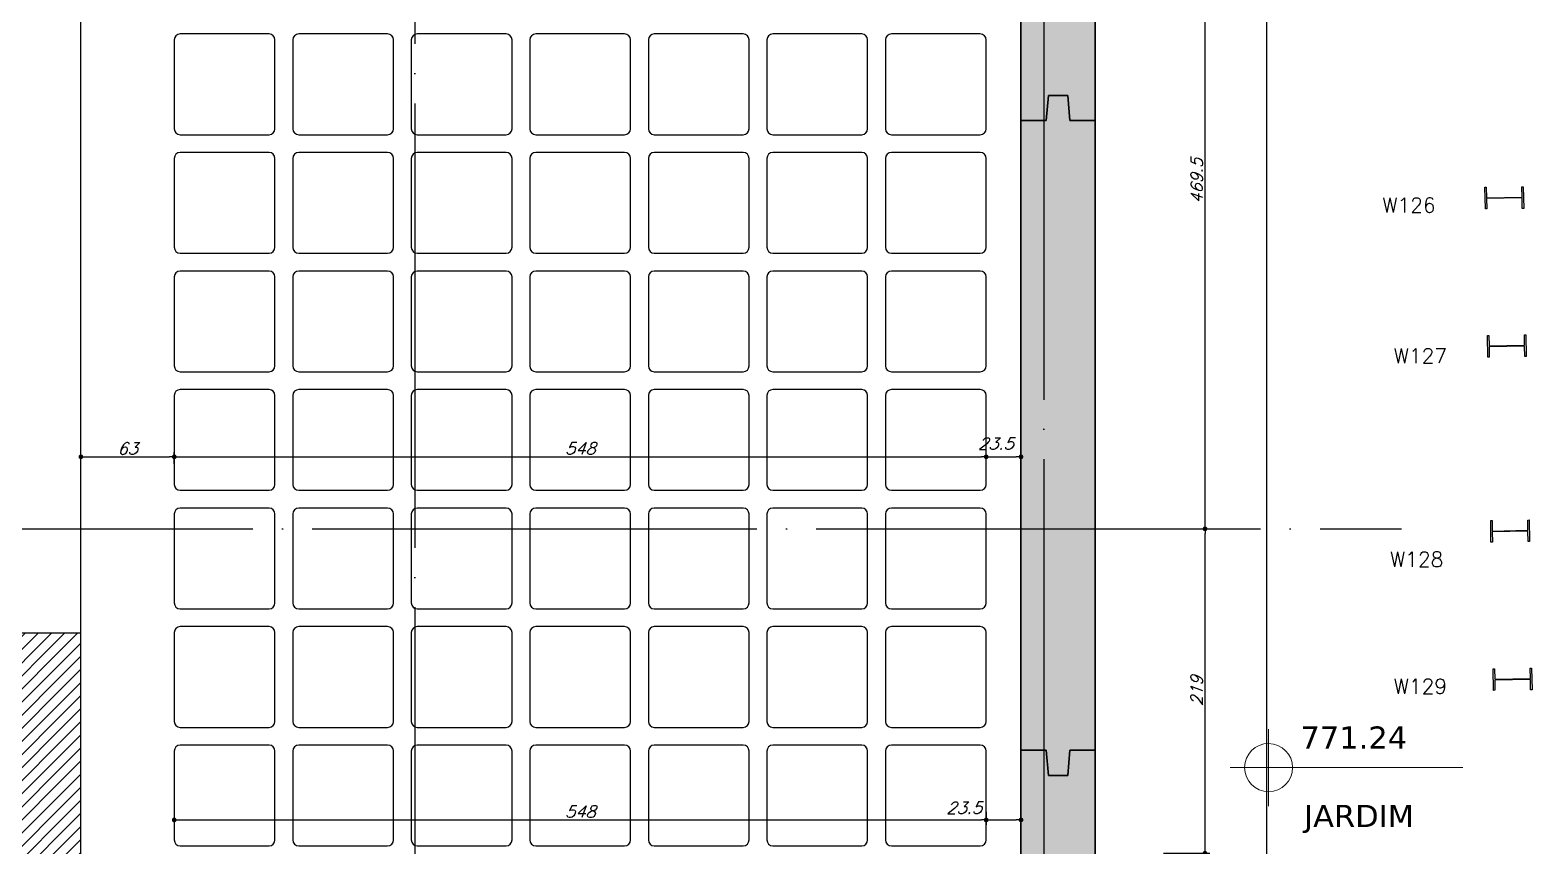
# Model space of a CAD drawing. Extents: x -4172 to 5482, y -2094 to 2406.
# Drawn here: x 2566 to 3579, y 660 to 1211 of the extents above; entities that cross this region are included whole.
import ezdxf
from ezdxf.enums import TextEntityAlignment as Align

# ---------------------------------------------------------------- set-up
doc = ezdxf.new("R2010")
doc.units = 0
doc.header["$LTSCALE"] = 50
doc.header["$MEASUREMENT"] = 0
doc.linetypes.add('EIXO', pattern=[6.8, 6, -0.4, 0, -0.4])
doc.layers.get('0').update_dxf_attribs({"linetype": 'CONTINUOUS'})
doc.layers.get('DEFPOINTS').update_dxf_attribs({"linetype": 'CONTINUOUS'})
for name, color, linetype in [('251', 5, 'CONTINUOUS'), ('F-COTAS', 106, 'CONTINUOUS'), ('F-CUBETA', 1, 'CONTINUOUS'), ('F-EIXO', 12, 'EIXO'), ('F-PERFIL - W310x52', 4, 'CONTINUOUS'), ('F-PERFIL- W250x32.7', 4, 'CONTINUOUS'), ('F-PILARES-HACH', 174, 'CONTINUOUS'), ('F-PILARES-NOME', 170, 'CONTINUOUS'), ('F-PILARES-S', 170, 'CONTINUOUS'), ('F-SOLIDO-EST', 252, 'CONTINUOUS'), ('F-TEXTO', 6, 'CONTINUOUS'), ('F-VIGAS', 3, 'CONTINUOUS')]:
    doc.layers.add(name, color=color, linetype=linetype)
doc.layers.add('A-ANNO-NOTE', color=253, linetype='CONTINUOUS', lineweight=9)
doc.styles.add('CP-TEXT-INCL', font='romans.shx', dxfattribs={"oblique": 20})
doc.styles.add('ROMANS', font='romans.shx')
doc.styles.get("Standard").update_dxf_attribs({"font": 'ROMANS.SHX'})
doc.styles.add('Verdana_3', font='verdana.ttf', dxfattribs={"height": 20})
doc.dimstyles.new('CP-COTAS-50', dxfattribs={"dimscale": 0.64, "dimtxt": 12.5, "dimasz": 5, "dimexe": 5, "dimexo": 5, "dimgap": 2.5, "dimtad": 1, "dimdec": 1, "dimdsep": 46, "dimtxsty": 'CP-TEXT-INCL', "dimblk1": 'DOT', "dimblk2": 'DOT', "dimsah": 1, "dimcen": 9, "dimclrd": 256, "dimclre": 256, "dimclrt": 256, "dimadec": 0, "dimazin": 0, "dimtfac": 1, "dimtdec": 1, "dimtmove": 2, "dimatfit": 3, "dimldrblk": 'DOT', "dimfxl": 0, "dimtolj": 1, "dimarcsym": 0})

# ---------------------------------------------------------------- blocks, each defined once
blk = doc.blocks.new('_VAONER063650636500869008690')
at = {"layer": '251', "color": 1}
for p, q in [((30, 34), (-30, 34)), ((-34, 30), (-34, -30)), ((34, -30), (34, 30)), ((-30, -34), (30, -34))]:
    blk.add_line(p, q, dxfattribs=at)
for centre, start, end in [((-30, 30), 90, 180), ((30, 30), 0, 90), ((-30, -30), 180, 270), ((30, -30), 270, 0)]:
    blk.add_arc(centre, 4, start, end, dxfattribs=at)
blk = doc.blocks.new('*U6')
at = {"layer": 'F-EIXO'}
blk.add_line((0, 0), (0, -3027.9), dxfattribs=at)
at = {"layer": 'F-TEXTO', "style": 'ROMANS'}
blk.add_attdef('EIXO', text='', height=17.5, rotation=360, dxfattribs=at).set_placement((0, 28.2), align=Align.MIDDLE_CENTER)
blk = doc.blocks.new('*U4')
at = {"layer": 'F-EIXO'}
blk.add_line((0, 0), (7197, 0), dxfattribs=at)
at = {"layer": 'F-TEXTO', "style": 'ROMANS'}
blk.add_attdef('EIXO', text='', height=17.5, dxfattribs=at).set_placement((-28.2072, 0), align=Align.MIDDLE_CENTER)
blk = doc.blocks.new('*U12')
at = {"layer": 'F-EIXO'}
blk.add_line((0, 0), (0, -3127.9), dxfattribs=at)
at = {"layer": 'F-TEXTO', "style": 'ROMANS'}
blk.add_attdef('EIXO', text='', height=17.5, rotation=360, dxfattribs=at).set_placement((0, 28.2), align=Align.MIDDLE_CENTER)
blk = doc.blocks.new('_DOT')
at = {"color": 0, "linetype": 'ByBlock'}
blk.add_line((-0.5, 0), (-1, 0), dxfattribs=at)
at = {"color": 0, "linetype": 'ByBlock', "const_width": 0.5}
blk.add_lwpolyline([(-0.25, 0, 1), (0.25, 0, 1)], format="xyb", close=True, dxfattribs=at)
blk = doc.blocks.new('*D69')
at = {"layer": 'DEFPOINTS', "color": 0, "linetype": 'Continuous', "transparency": 16777216}
for p in [(3249.5, 1664.5), (3400.5, 1664.5), (3264.5, -934.5)]:
    blk.add_point(p, dxfattribs=at)
at = {"layer": 'F-COTAS', "linetype": 'Continuous', "lineweight": -2, "transparency": 16777216}
for p, q in [((3252.7, 1664.5), (3403.7, 1664.5)), ((3400.5, -931.3), (3400.5, 1661.3)), ((3267.7, -934.5), (3403.7, -934.5))]:
    blk.add_line(p, q, dxfattribs=at)
at = {"layer": 'F-COTAS', "linetype": 'Continuous', "lineweight": -2, "transparency": 16777216, "xscale": 3.2, "yscale": 3.2, "zscale": 3.2}
for p, rotation in [((3400.5, 1664.5), 90), ((3400.5, -934.5), 270)]:
    blk.add_blockref('_DOT', p, dxfattribs=dict(at, rotation=rotation))
at = {"layer": 'F-COTAS', "linetype": 'Continuous', "transparency": 16777216, "insert": (3394.9, 365), "char_height": 8, "attachment_point": 5, "rotation": 90, "style": 'CP-TEXT-INCL'}
blk.add_mtext('\\A1;2599', dxfattribs=at)
blk = doc.blocks.new('*D77')
at = {"layer": 'DEFPOINTS', "color": 0, "linetype": 'Continuous', "transparency": 16777216}
for p in [(3327.4, 874), (3358.7, 874), (3327.4, 655)]:
    blk.add_point(p, dxfattribs=at)
at = {"layer": 'F-COTAS', "linetype": 'Continuous', "lineweight": -2, "transparency": 16777216}
for p, q in [((3330.6, 874), (3361.9, 874)), ((3358.7, 658.2), (3358.7, 870.8)), ((3330.6, 655), (3361.9, 655))]:
    blk.add_line(p, q, dxfattribs=at)
at = {"layer": 'F-COTAS', "linetype": 'Continuous', "lineweight": -2, "transparency": 16777216, "xscale": 3.2, "yscale": 3.2, "zscale": 3.2}
for p, rotation in [((3358.7, 874), 90), ((3358.7, 655), 270)]:
    blk.add_blockref('_DOT', p, dxfattribs=dict(at, rotation=rotation))
at = {"layer": 'F-COTAS', "linetype": 'Continuous', "transparency": 16777216, "insert": (3353.1, 764.5), "char_height": 8, "attachment_point": 5, "rotation": 90, "style": 'CP-TEXT-INCL'}
blk.add_mtext('\\A1;219', dxfattribs=at)
blk = doc.blocks.new('*D78')
at = {"layer": 'DEFPOINTS', "color": 0, "linetype": 'Continuous', "transparency": 16777216}
for p in [(3340, 1343.5), (3358.7, 1343.5), (3327.4, 874)]:
    blk.add_point(p, dxfattribs=at)
at = {"layer": 'F-COTAS', "linetype": 'Continuous', "lineweight": -2, "transparency": 16777216}
for p, q in [((3343.2, 1343.5), (3361.9, 1343.5)), ((3358.7, 877.2), (3358.7, 1340.3)), ((3330.6, 874), (3361.9, 874))]:
    blk.add_line(p, q, dxfattribs=at)
at = {"layer": 'F-COTAS', "linetype": 'Continuous', "lineweight": -2, "transparency": 16777216, "xscale": 3.2, "yscale": 3.2, "zscale": 3.2}
for p, rotation in [((3358.7, 1343.5), 90), ((3358.7, 874), 270)]:
    blk.add_blockref('_DOT', p, dxfattribs=dict(at, rotation=rotation))
at = {"layer": 'F-COTAS', "linetype": 'Continuous', "transparency": 16777216, "insert": (3353.1, 1108.7), "char_height": 8, "attachment_point": 5, "rotation": 90, "style": 'CP-TEXT-INCL'}
blk.add_mtext('\\A1;469.5', dxfattribs=at)
blk = doc.blocks.new('*D236')
at = {"layer": 'DEFPOINTS', "color": 0, "linetype": 'Continuous', "transparency": 16777216}
for p in [(2663, 694), (3211, 686.1), (3211, 677.5)]:
    blk.add_point(p, dxfattribs=at)
at = {"layer": 'F-COTAS', "linetype": 'Continuous', "lineweight": -2, "transparency": 16777216}
for p, q in [((2663, 690.8), (2663, 674.3)), ((3211, 682.9), (3211, 674.3)), ((2666.2, 677.5), (3207.8, 677.5))]:
    blk.add_line(p, q, dxfattribs=at)
at = {"layer": 'F-COTAS', "linetype": 'Continuous', "lineweight": -2, "transparency": 16777216, "xscale": 3.2, "yscale": 3.2, "zscale": 3.2, "rotation": 180}
blk.add_blockref('_DOT', (2663, 677.5), dxfattribs=at)
at = {"layer": 'F-COTAS', "linetype": 'Continuous', "lineweight": -2, "transparency": 16777216, "xscale": 3.2, "yscale": 3.2, "zscale": 3.2}
blk.add_blockref('_DOT', (3211, 677.5), dxfattribs=at)
at = {"layer": 'F-COTAS', "linetype": 'Continuous', "transparency": 16777216, "insert": (2937, 683.1), "char_height": 8, "attachment_point": 5, "style": 'CP-TEXT-INCL'}
blk.add_mtext('\\A1;548', dxfattribs=at)
blk = doc.blocks.new('*D237')
at = {"layer": 'DEFPOINTS', "color": 0, "linetype": 'Continuous', "transparency": 16777216}
for p in [(3211, 686), (3234.5, 686), (3234.5, 677.5)]:
    blk.add_point(p, dxfattribs=at)
at = {"layer": 'F-COTAS', "linetype": 'Continuous', "lineweight": -2, "transparency": 16777216}
for p, q in [((3211, 682.8), (3211, 674.3)), ((3234.5, 682.8), (3234.5, 674.3)), ((3214.2, 677.5), (3231.3, 677.5))]:
    blk.add_line(p, q, dxfattribs=at)
at = {"layer": 'F-COTAS', "linetype": 'Continuous', "lineweight": -2, "transparency": 16777216, "xscale": 3.2, "yscale": 3.2, "zscale": 3.2, "rotation": 180}
blk.add_blockref('_DOT', (3211, 677.5), dxfattribs=at)
at = {"layer": 'F-COTAS', "linetype": 'Continuous', "lineweight": -2, "transparency": 16777216, "xscale": 3.2, "yscale": 3.2, "zscale": 3.2}
blk.add_blockref('_DOT', (3234.5, 677.5), dxfattribs=at)
at = {"layer": 'F-COTAS', "linetype": 'Continuous', "transparency": 16777216, "insert": (3196.1, 685.7), "char_height": 8, "attachment_point": 5, "style": 'CP-TEXT-INCL'}
blk.add_mtext('\\A1;23.5', dxfattribs=at)
blk = doc.blocks.new('*D259')
at = {"layer": 'DEFPOINTS', "color": 0, "linetype": 'Continuous', "transparency": 16777216}
for p in [(2663, 922.6), (2600, 914.6), (2663, 914.6)]:
    blk.add_point(p, dxfattribs=at)
at = {"layer": 'F-COTAS', "linetype": 'Continuous', "lineweight": -2, "transparency": 16777216}
for p, q in [((2600, 917.8), (2600, 925.8)), ((2603.2, 922.6), (2659.8, 922.6)), ((2663, 917.8), (2663, 925.8))]:
    blk.add_line(p, q, dxfattribs=at)
at = {"layer": 'F-COTAS', "linetype": 'Continuous', "lineweight": -2, "transparency": 16777216, "xscale": 3.2, "yscale": 3.2, "zscale": 3.2, "rotation": 180}
blk.add_blockref('_DOT', (2600, 922.6), dxfattribs=at)
at = {"layer": 'F-COTAS', "linetype": 'Continuous', "lineweight": -2, "transparency": 16777216, "xscale": 3.2, "yscale": 3.2, "zscale": 3.2}
blk.add_blockref('_DOT', (2663, 922.6), dxfattribs=at)
at = {"layer": 'F-COTAS', "linetype": 'Continuous', "transparency": 16777216, "insert": (2631.5, 928.2), "char_height": 8, "attachment_point": 5, "style": 'CP-TEXT-INCL'}
blk.add_mtext('\\A1;63', dxfattribs=at)
blk = doc.blocks.new('*D260')
at = {"layer": 'DEFPOINTS', "color": 0, "linetype": 'Continuous', "transparency": 16777216}
for p in [(3211, 922.6), (2663, 919.3), (3211, 908.7)]:
    blk.add_point(p, dxfattribs=at)
at = {"layer": 'F-COTAS', "linetype": 'Continuous', "lineweight": -2, "transparency": 16777216}
for p, q in [((2663, 922.5), (2663, 925.8)), ((2666.2, 922.6), (3207.8, 922.6)), ((3211, 911.9), (3211, 925.8))]:
    blk.add_line(p, q, dxfattribs=at)
at = {"layer": 'F-COTAS', "linetype": 'Continuous', "lineweight": -2, "transparency": 16777216, "xscale": 3.2, "yscale": 3.2, "zscale": 3.2, "rotation": 180}
blk.add_blockref('_DOT', (2663, 922.6), dxfattribs=at)
at = {"layer": 'F-COTAS', "linetype": 'Continuous', "lineweight": -2, "transparency": 16777216, "xscale": 3.2, "yscale": 3.2, "zscale": 3.2}
blk.add_blockref('_DOT', (3211, 922.6), dxfattribs=at)
at = {"layer": 'F-COTAS', "linetype": 'Continuous', "transparency": 16777216, "insert": (2937, 928.2), "char_height": 8, "attachment_point": 5, "style": 'CP-TEXT-INCL'}
blk.add_mtext('\\A1;548', dxfattribs=at)
blk = doc.blocks.new('*D261')
at = {"layer": 'DEFPOINTS', "color": 0, "linetype": 'Continuous', "transparency": 16777216}
for p in [(3234.5, 922.6), (3211, 918.9), (3234.5, 918.9)]:
    blk.add_point(p, dxfattribs=at)
at = {"layer": 'F-COTAS', "linetype": 'Continuous', "lineweight": -2, "transparency": 16777216}
for p, q in [((3211, 922.1), (3211, 925.8)), ((3214.2, 922.6), (3231.3, 922.6)), ((3234.5, 922.1), (3234.5, 925.8))]:
    blk.add_line(p, q, dxfattribs=at)
at = {"layer": 'F-COTAS', "linetype": 'Continuous', "lineweight": -2, "transparency": 16777216, "xscale": 3.2, "yscale": 3.2, "zscale": 3.2, "rotation": 180}
blk.add_blockref('_DOT', (3211, 922.6), dxfattribs=at)
at = {"layer": 'F-COTAS', "linetype": 'Continuous', "lineweight": -2, "transparency": 16777216, "xscale": 3.2, "yscale": 3.2, "zscale": 3.2}
blk.add_blockref('_DOT', (3234.5, 922.6), dxfattribs=at)
at = {"layer": 'F-COTAS', "linetype": 'Continuous', "transparency": 16777216, "insert": (3217.5, 931.5), "char_height": 8, "attachment_point": 5, "style": 'CP-TEXT-INCL'}
blk.add_mtext('\\A1;23.5', dxfattribs=at)
blk = doc.blocks.new('LGN-COTA E LEGENDA - LGN-COTA E LEGENDA-473137-Térreo')
at = {"layer": 'A-ANNO-NOTE'}
for p, q in [((-0.009, -0.238), (-0.009, 0.28)), ((-0.268, 0.021), (1.302, 0.021))]:
    blk.add_line(p, q, dxfattribs=at)
for centre, start, end in [((-0.009, 0.022), 90, 180), ((-0.009, 0.021), 360, 90), ((-0.009, 0.021), 180, 270), ((-0.009, 0.021), 270, 0)]:
    blk.add_arc(centre, 0.162, start, end, dxfattribs=at)
blk = doc.blocks.new('zw$7512')
at = {"layer": 'A-ANNO-NOTE', "xscale": 100, "yscale": 100, "zscale": 100}
blk.add_blockref('LGN-COTA E LEGENDA - LGN-COTA E LEGENDA-473137-Térreo', (3602, 496.7), dxfattribs=at)
at = {"layer": 'A-ANNO-NOTE', "style": 'Verdana_3'}
for s, p in [('771.24', (3622.6, 511.6)), ('JARDIM', (3625.1, 458.7))]:
    blk.add_text(s, height=15, dxfattribs=at).set_placement(p)
blk = doc.blocks.new('A$C44D756D9')
at = {"layer": 'F-PERFIL- W250x32.7', "linetype": 'Continuous'}
for points in [[(6898.5, -384.6), (6898.8, -399.2), (6897.8, -399.2), (6897.7, -392.2), (6873.7, -392.6), (6873.8, -399.6), (6872.9, -399.6), (6872.6, -385), (6873.5, -385), (6873.6, -392), (6897.7, -391.6), (6897.6, -384.6)], [(6900.2, -484.6), (6900.5, -499.2), (6899.6, -499.2), (6899.4, -492.2), (6875.4, -492.6), (6875.5, -499.6), (6874.6, -499.6), (6874.3, -485), (6875.2, -485), (6875.4, -492), (6899.4, -491.6), (6899.3, -484.6)], [(6902.4, -609.5), (6902.6, -624.1), (6901.7, -624.1), (6901.6, -617.2), (6877.5, -617.6), (6877.7, -624.6), (6876.7, -624.6), (6876.5, -610), (6877.4, -610), (6877.5, -617), (6901.6, -616.5), (6901.5, -609.6)], [(6904.1, -709.5), (6904.4, -724.1), (6903.4, -724.1), (6903.3, -717.1), (6879.3, -717.6), (6879.4, -724.5), (6878.5, -724.6), (6878.2, -710), (6879.1, -710), (6879.2, -716.9), (6903.3, -716.5), (6903.2, -709.5)]]:
    blk.add_lwpolyline(points, close=True, dxfattribs=at)
at = {"layer": 'F-PILARES-NOME'}
for s, p in [('W126', (6803.3, -402.1)), ('W127', (6811, -503.8)), ('W128', (6808.5, -641.1)), ('W129', (6811, -726.8))]:
    blk.add_text(s, height=10, dxfattribs=at).set_placement(p)

msp = doc.modelspace()

# ---------------------------------------------------------------- hatches: boundary and pattern name
at = {"layer": 'F-PILARES-HACH', "linetype": 'Continuous'}
h = msp.add_hatch(dxfattribs=at)
h.set_pattern_fill('ANSI31', color=256, scale=50, style=0)
h.paths.add_polyline_path([(2540, 474.5), (2600, 474.5), (2600, 803.5), (2540, 803.5)], flags=16)
at = {"layer": 'F-SOLIDO-EST'}
h = msp.add_hatch(color=256, dxfattribs=at)
h.dxf.hatch_style = 1
h.paths.add_polyline_path([(3284.5, 1399.5), (3267.5, 1399.5), (3266, 1416.5), (3253, 1416.5), (3251.5, 1399.5), (3234.5, 1399.5), (3234.5, 1149.5), (3251.5, 1149.5), (3253, 1166.5), (3266, 1166.5), (3267.5, 1149.5), (3284.5, 1149.5)])
h = msp.add_hatch(color=256, dxfattribs=at)
h.dxf.hatch_style = 1
h.paths.add_polyline_path([(3284.5, 1149.5), (3267.5, 1149.5), (3266, 1166.5), (3253, 1166.5), (3251.5, 1149.5), (3234.5, 1149.5), (3234.5, 724.5), (3251.5, 724.5), (3253, 707.5), (3266, 707.5), (3267.5, 724.5), (3284.5, 724.5)])
h = msp.add_hatch(color=256, dxfattribs=at)
h.dxf.hatch_style = 1
h.paths.add_polyline_path([(3284.5, 724.5), (3267.5, 724.5), (3266, 707.5), (3253, 707.5), (3251.5, 724.5), (3234.5, 724.5), (3234.5, 474.5), (3251.5, 474.5), (3253, 457.5), (3266, 457.5), (3267.5, 474.5), (3284.5, 474.5)])

# ---------------------------------------------------------------- linework, layer by layer
at = {"layer": 'F-PILARES-S', "linetype": 'Continuous'}
msp.add_lwpolyline([(2540, 474.5), (2600, 474.5), (2600, 803.5), (2540, 803.5), (2540, 474.5)], dxfattribs=at)
at = {"layer": 'F-VIGAS'}
for p, q in [((3234.5, 1399.5), (3234.5, 1149.5)), ((3234.5, 1149.5), (3234.5, 1399.5)), ((3284.5, 1149.5), (3284.5, 1399.5)), ((3284.5, 1399.5), (3284.5, 1149.5)), ((3251.5, 1149.5), (3253, 1166.5)), ((3253, 1166.5), (3251.5, 1149.5)), ((3253, 1166.5), (3251.5, 1149.5)), ((3251.5, 1149.5), (3253, 1166.5)), ((3253, 1166.5), (3266, 1166.5)), ((3266, 1166.5), (3253, 1166.5)), ((3266, 1166.5), (3253, 1166.5)), ((3253, 1166.5), (3266, 1166.5)), ((3266, 1166.5), (3267.5, 1149.5)), ((3267.5, 1149.5), (3266, 1166.5)), ((3267.5, 1149.5), (3266, 1166.5)), ((3266, 1166.5), (3267.5, 1149.5)), ((3234.5, 1149.5), (3251.5, 1149.5)), ((3251.5, 1149.5), (3234.5, 1149.5)), ((3251.5, 1149.5), (3234.5, 1149.5)), ((3234.5, 1149.5), (3234.5, 724.5)), ((3234.5, 724.5), (3234.5, 1149.5)), ((3234.5, 1149.5), (3251.5, 1149.5)), ((3267.5, 1149.5), (3284.5, 1149.5)), ((3284.5, 1149.5), (3267.5, 1149.5)), ((3284.5, 1149.5), (3267.5, 1149.5)), ((3267.5, 1149.5), (3284.5, 1149.5)), ((3284.5, 724.5), (3284.5, 1149.5)), ((3284.5, 1149.5), (3284.5, 724.5)), ((3234.5, 724.5), (3251.5, 724.5)), ((3251.5, 724.5), (3234.5, 724.5)), ((3251.5, 724.5), (3234.5, 724.5)), ((3234.5, 724.5), (3234.5, 474.5)), ((3234.5, 474.5), (3234.5, 724.5)), ((3234.5, 724.5), (3251.5, 724.5)), ((3251.5, 724.5), (3253, 707.5)), ((3253, 707.5), (3251.5, 724.5)), ((3253, 707.5), (3251.5, 724.5)), ((3251.5, 724.5), (3253, 707.5)), ((3266, 707.5), (3267.5, 724.5)), ((3267.5, 724.5), (3266, 707.5)), ((3267.5, 724.5), (3266, 707.5)), ((3266, 707.5), (3267.5, 724.5)), ((3267.5, 724.5), (3284.5, 724.5)), ((3284.5, 724.5), (3267.5, 724.5)), ((3284.5, 724.5), (3267.5, 724.5)), ((3267.5, 724.5), (3284.5, 724.5)), ((3284.5, 474.5), (3284.5, 724.5)), ((3284.5, 724.5), (3284.5, 474.5)), ((3253, 707.5), (3266, 707.5)), ((3266, 707.5), (3253, 707.5)), ((3266, 707.5), (3253, 707.5)), ((3253, 707.5), (3266, 707.5))]:
    msp.add_line(p, q, dxfattribs=at)
msp.add_lwpolyline([(2600, 803.5), (2600, 1499.5)], dxfattribs=at)

# ---------------------------------------------------------------- block references
at = {"layer": 'A-ANNO-NOTE', "linetype": 'Continuous'}
msp.add_blockref('zw$7512', (-199.5, 214), dxfattribs=at)
at = {"layer": 'F-CUBETA'}
for p in [(2697, 1174), (2777, 1174), (2857, 1174), (2937, 1174), (3017, 1174), (3097, 1174), (3177, 1174), (2697, 1094), (2777, 1094), (2857, 1094), (2937, 1094), (3017, 1094), (3097, 1094), (3177, 1094), (2697, 1014), (2777, 1014), (2857, 1014), (2937, 1014), (3017, 1014), (3097, 1014), (3177, 1014), (2697, 934), (2777, 934), (2857, 934), (2937, 934), (3017, 934), (3097, 934), (3177, 934), (2697, 854), (2777, 854), (2857, 854), (2937, 854), (3017, 854), (3097, 854), (3177, 854), (2697, 774), (2777, 774), (2857, 774), (2937, 774), (3017, 774), (3097, 774), (3177, 774), (2697, 694), (2777, 694), (2857, 694), (2937, 694), (3017, 694), (3097, 694), (3177, 694)]:
    msp.add_blockref('_VAONER063650636500869008690', p, dxfattribs=at)
at = {"layer": 'F-EIXO', "linetype": 'Continuous'}
for name, p in [('*U12', (3250, 1941.357)), ('*U6', (2825.5, 1841.357)), ('*U4', (-3705.761, 874))]:
    msp.add_blockref(name, p, dxfattribs=at)
at = {"layer": 'F-PERFIL - W310x52'}
msp.add_blockref('A$C44D756D9', (-3325, 1489.5), dxfattribs=at)

# ---------------------------------------------------------------- dimensions: what is measured, and where the dimension line sits
at = {"layer": 'F-COTAS', "linetype": 'Continuous'}
for base, p1, p2, picture, middle in [((3400.453, 1664.5), (3264.5, -934.5), (3249.5, 1664.5), '*D69', (3394.853, 365)), ((3358.66, 1343.5), (3327.373, 874), (3340.045, 1343.5), '*D78', (3353.06, 1108.75)), ((3358.66, 874), (3327.373, 655), (3327.373, 874), '*D77', (3353.06, 764.5))]:
    dim = msp.add_linear_dim(base=base, p1=p1, p2=p2, angle=90, dimstyle='CP-COTAS-50', dxfattribs=at)
    dim.commit()
    dim.dimension.update_dxf_attribs({"geometry": picture, "text_midpoint": middle})
for base, p1, p2, picture, middle in [((2663, 922.58), (2600, 914.609), (2663, 914.609), '*D259', (2631.5, 928.18)), ((3211, 922.58), (2663, 919.319), (3211, 908.721), '*D260', (2937, 928.18)), ((3211, 677.521), (2663, 694), (3211, 686.054), '*D236', (2937, 683.121))]:
    dim = msp.add_linear_dim(base=base, p1=p1, p2=p2, dimstyle='CP-COTAS-50', override={"dimfxl": 7.5}, dxfattribs=at)
    dim.commit()
    dim.dimension.update_dxf_attribs({"geometry": picture, "text_midpoint": middle})
for base, p1, p2, picture, middle in [((3234.5, 922.58), (3211, 918.85), (3234.5, 918.85), '*D261', (3217.547, 931.545)), ((3234.5, 677.521), (3211, 686.024), (3234.5, 686.024), '*D237', (3196.06, 685.675))]:
    dim = msp.add_linear_dim(base=base, p1=p1, p2=p2, dimstyle='CP-COTAS-50', override={"dimfxl": 7.5}, dxfattribs=at)
    dim.commit()
    dim.dimension.update_dxf_attribs({"geometry": picture, "text_midpoint": middle, "dimtype": 160})

doc.saveas('drawing.dxf')
